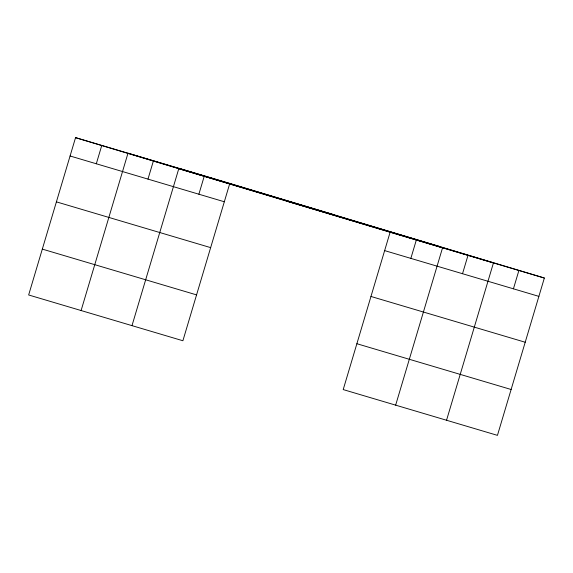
<?xml version="1.0" encoding="UTF-8"?>
<svg xmlns="http://www.w3.org/2000/svg" width="573" height="573" viewBox="0 0 573 573"><rect width="100%" height="100%" fill="white"/><g stroke="black" fill="none" stroke-linecap="round" stroke-linejoin="round"><path stroke-width="0.86" d="M75.55 137.642L28.65 294.973L182.894 340.749L229.794 183.417L75.55 137.642L390.106 232.251L544.35 278.027L497.45 435.358L343.206 389.583L390.106 232.251M96.307 163.778L101.772 145.427M81.094 310.537L127.994 153.206L442.549 247.815L395.649 405.147M147.977 179.105L153.449 160.755M131.991 325.643L178.898 168.312L493.446 262.921L446.546 420.253M198.874 194.211L204.346 175.861M410.855 258.38L416.327 240.03M462.526 273.715L467.998 255.365M513.429 288.821L518.902 270.47M179.356 168.863L333.601 214.639M286.307 201.03L440.551 246.805M70.085 155.992L224.329 201.768M384.633 250.602L538.878 296.37M56.412 201.861L210.656 247.629M370.96 296.463L525.205 342.239M42.323 249.112L196.568 294.887M356.879 343.721L511.123 389.49M229.794 183.417L544.35 278.027"/></g></svg>
